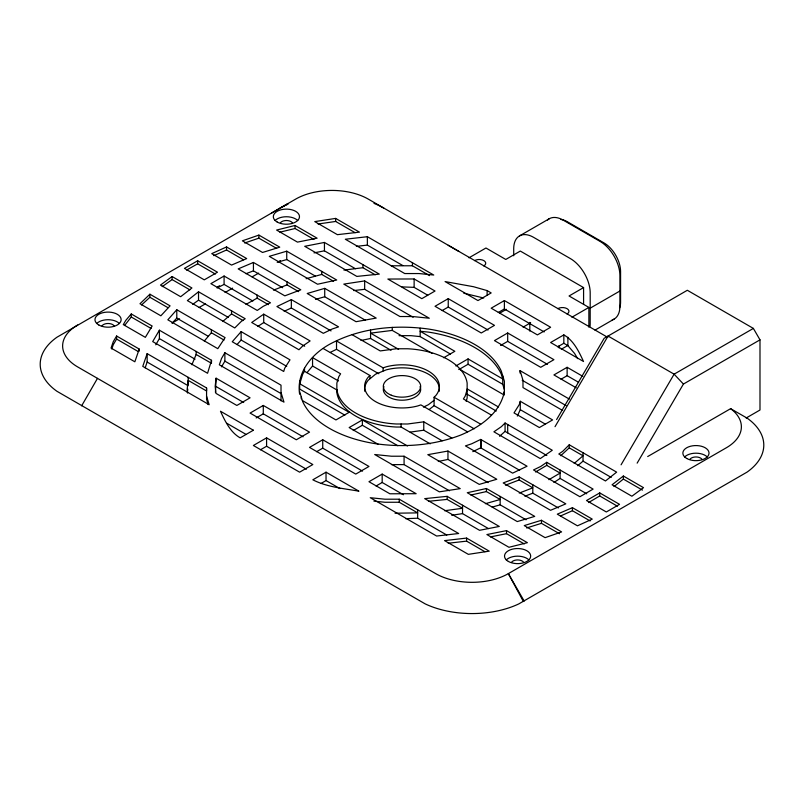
<?xml version="1.0" encoding="UTF-8"?>
<svg xmlns="http://www.w3.org/2000/svg" width="804" height="804" viewBox="0 0 804 804"><rect width="100%" height="100%" fill="white"/><g stroke="black" fill="none" stroke-linecap="round" stroke-linejoin="round"><path stroke-width="1.21" d="M206.568 396.241L209.151 404.693L142.77 366.373L147.152 353.649L206.568 387.95L206.568 399.297L208.186 404.583M513.706 255.793L513.706 248.748A28.029 16.18 60 0 1 533.524 237.301L570.378 258.587A28.029 16.18 60 0 1 590.196 292.917L590.186 323.419A28.029 16.18 60 0 1 590.025 326.313M529.816 331.077L529.816 322.414M559.152 348.021L559.152 345.559M583.583 304.354L583.583 287.591L520.309 251.059L505.776 259.451L485.958 248.004L468.973 257.813M588.87 327.158L588.87 307.429L571.885 317.228M187.402 392.503L187.784 389.106M216.095 378.192L215.17 386.372L215.964 393.377L236.858 405.447L250.074 397.819L216.095 378.192L215.432 392.422M211.522 360.303L207.563 373.267L152.7 341.589L159.393 330.203L211.522 360.303L211.522 362.333M299.631 389.598L299.771 380.744M467.144 389.669L465.164 396.151L463.405 398.945L491.445 415.135M466.149 401.296L467.144 398.06L467.144 383.086A65.395 37.758 0 0 0 407.698 348.765L396.302 348.765L380.232 350.926L352.192 334.735M504.369 391.548C500.148 413.296 480.088 426.934 460.943 434.974C433.828 445.446 404.06 447.758 375.408 443.677A102.761 59.325 0 0 1 302.746 401.729L299.631 391.548M520.288 401.286L519.304 404.523L514.017 412.914L539.373 427.557L552.589 419.929L520.288 401.286L520.288 409.678L517.324 416.06M111.796 348.996L113.253 344.755L116.6 339.057L116.6 336.012L139.233 349.067L139.233 351.107M139.233 349.067L134.841 361.79L111.063 348.062L113.253 341.7L116.6 336.012M145.162 367.82L147.152 362.041L147.152 353.649M191.905 364.745L196.136 354.474L196.136 351.418M81.646 405.819L97.485 378.362M556.609 419.547L604.156 338.293L687.33 290.274L753.378 328.414L759.991 339.851L759.991 410.02L746.162 418.01M555.021 426.683L608.055 336.042L674.114 374.172L683.42 384.061L637.14 463.144M621.07 464.823L674.114 374.172L753.378 328.414M124.56 325.519L131.263 317.007L131.263 313.962L152.147 326.012L145.343 337.348L123.303 324.615L125.826 320.324L131.263 313.962M155.745 344.805L159.393 338.595L159.393 330.203M281.018 400.874L281.018 385.176L224.879 352.755L221.532 358.453L219.341 364.815L283.963 402.131L281.018 392.483M221.532 366.845L224.879 361.147L224.879 352.755M304.505 368.222L304.505 371.277L302.746 374.071L299.771 383.799L349.157 412.311L335.951 419.939L302.334 400.533M306.997 372.654L312.555 366.001L312.555 357.619L340.605 373.81L338.836 376.604L336.856 383.086L336.856 392.714A65.395 37.758 0 0 0 396.302 427.035L401.095 427.035L430.21 443.848M141.554 304.957L149.906 297.269L149.906 294.214L170.066 305.852L160.87 315.801L139.986 303.741L149.906 294.214M172.418 322.836L176.79 318.123L176.79 309.731L225.09 337.62L217.804 348.675L167.835 319.821L176.79 309.731M204.286 341.037L211.362 332.745L211.362 329.7M237.019 344.554L241.13 340.022L241.13 331.63L289.983 359.84L284.696 368.232L283.712 371.468L232.245 341.75L241.13 331.63M323.319 348.574L369.92 375.478L368.131 377.257A37.366 21.577 0 0 0 375.579 401.628A37.366 21.577 0 0 0 417.789 405.93L420.874 404.894L467.476 431.808M429.256 409.447L434.09 405.658L434.09 397.266L435.868 395.498A37.366 21.577 0 0 0 428.421 371.116A37.366 21.577 0 0 0 386.211 366.825L383.126 367.85L336.524 340.946L336.524 349.338L378.795 373.739M434.09 400.322L428.421 404.683L423.437 407.095M505.073 423.004L501.475 426.592L493.907 431.808L540.278 458.592L552.278 450.26L505.073 423.004L505.073 431.386L499.585 436.281M569.242 444.793L562.689 451.345L558.81 454.009L605.472 480.963L616.638 472.149L569.242 444.793L569.242 447.838L560.75 455.727M162.227 286.616L172.106 279.571L172.106 276.526L191.925 287.973L180.649 296.716L160.488 285.068L172.106 276.526M192.709 304.364L198.528 300.173L198.528 291.782L245.2 318.736L241.311 321.409L234.758 327.952L187.372 300.596L198.528 291.782M222.738 321.52L231.542 313.912L231.542 310.857M574.217 463.416L583.031 455.798L569.242 447.838M577.744 465.707L583.031 461.144L583.031 452.752M623.361 476.028L612.075 484.782L631.884 496.229L643.522 487.666L623.361 476.028L623.361 479.083L614.015 486.561M546.74 462.32L540.71 466.461L533.524 469.948L579.905 496.721L593.121 489.093L546.74 462.32L546.74 465.365L535.575 471.998M186.518 270.094L197.663 263.823L215.402 274.063M245.964 304.414L257.119 298.143L268.415 304.666M263.722 314.163L251.712 322.484L298.937 349.75L302.525 346.162L310.103 340.946L263.722 314.163L263.722 322.555L257.752 326.484M553.926 482.48L560.097 478.42L560.097 470.028M599.724 492.912L586.518 500.54L606.327 511.977L619.542 504.349L599.724 492.912L599.724 495.967L588.528 502.57M271.44 213.12L287.269 203.965M217.472 286.978L219.633 285.721M171.966 323.158L179.553 318.786M199.05 307.52L205.553 303.771M225.05 292.515L232.637 288.133M252.134 276.877L258.637 273.129M278.134 261.863L280.305 260.617M519.505 235.914L549.232 218.758M263.29 405.447L250.074 413.075L296.314 439.768L309.52 432.14L263.29 405.447L263.29 413.829L303.068 436.803M448.24 298.656L435.024 306.284L481.264 332.987L494.48 325.359L448.24 298.656L448.24 307.048L488.028 330.022M256.174 417.939L263.29 413.829M442.14 310.575L448.24 307.048M266.586 437.858L253.371 445.486L299.611 472.179L312.826 464.551L266.586 437.858L266.586 446.25L306.374 469.224M504.389 300.565L491.174 308.193L537.414 334.896L550.629 327.258L504.389 300.565L504.389 308.957L544.177 331.931M260.486 449.768L266.586 446.25M498.289 312.475L504.389 308.957M499.897 313.078L506.389 309.329M443.667 357.74L454.843 351.288L420.16 331.258L428.592 332.122A102.761 59.325 0 0 1 501.254 374.071L502.741 378.945L468.059 358.916L455.868 365.961M583.583 287.591L569.051 295.983L590.196 308.163L619.914 291.008M322.736 439.768L309.52 447.396L355.76 474.089L368.976 466.461L322.736 439.768L322.736 448.16L362.524 471.124M507.686 332.987L494.47 340.615L540.71 367.307L553.926 359.679L507.686 332.987L507.686 341.378L547.474 364.343M407.457 445.969L362.373 419.939L349.157 427.557L378.433 444.461M523.072 327.158L530.64 322.786M316.635 451.677L322.736 448.16M353.227 430.552L362.373 425.276L397.799 445.728M458.913 369.538L468.059 364.252L502.741 384.282L504.369 389.598M500.57 345.479L507.686 341.378M326.032 472.179L312.826 479.807C326.926 487.063 343.449 488.47 358.926 491.174L326.032 472.179L326.032 480.571L339.831 488.541M563.835 334.896L550.619 342.514L583.523 361.509C578.97 351.67 573.644 340.414 563.835 334.896L563.835 343.278L557.735 346.805M320.957 483.505L326.032 480.571M561.272 349.268L567.644 345.589M595 330.122L614.115 319.087M382.181 474.089L368.966 481.717L389.87 493.787L416.15 493.706L382.181 474.089L382.181 482.48L376.081 485.998M582.81 376.362L567.132 367.307L553.926 374.935L576.227 387.809M561.041 379.217L567.132 375.699L567.132 367.307M683.42 384.061L759.991 339.851M647.692 456.551L730.615 408.673L747.047 418.08A73.797 42.602 0 0 1 747.037 472.129L518.831 603.894A73.797 42.612 0 0 1 425.205 603.894L56.953 391.287A73.797 42.612 0 0 1 56.953 337.228L295.651 199.121A51.376 29.668 0 0 1 368.312 199.121L607.774 337.389M280.204 208.065L285.169 205.472A73.797 42.612 0 0 1 288.023 204.186M197.663 260.767L184.458 268.395L204.276 279.842L217.482 272.214L197.663 260.767L197.663 263.823M213.814 255.642L226.547 249.984L243.522 259.792M224.085 276.023L210.879 283.651L257.26 310.434L263.29 306.284L270.476 302.806L224.085 276.023L224.085 284.415L252.858 301.028M217.05 287.983L224.085 284.415M284.144 311.279L291.349 307.992L331.057 330.916M548.891 479.686L560.097 473.084L546.74 465.365M572.438 507.666L557.293 514.178L577.453 525.816L592.257 519.113L572.438 507.666L572.438 510.721L590.166 520.952M572.438 510.721L560.499 515.987M330.364 352.323L336.524 349.338M480.691 439.436L471.657 443.808L465.436 445.888L512.65 473.144L527.062 466.219L480.691 439.436L480.691 447.818L519.615 470.3M472.782 451.657L480.691 447.818M519.153 476.913L503.183 482.933L550.569 510.299L565.825 503.857L519.153 476.913L519.153 479.958L532.801 487.837L519.233 493.073M519.153 479.958L505.445 485.224M226.547 246.939L211.743 253.642L231.562 265.079L246.707 258.576L226.547 246.939L226.547 249.984M244.647 243.009L258.888 238.155L276.636 248.396M253.431 262.456L238.175 268.898L284.837 295.842L300.817 289.822L253.431 262.456L253.431 270.847L282.696 287.742M245.974 273.722L253.431 270.847M273.46 290.143L287.038 284.907L298.696 291.641M291.349 299.611L276.928 306.535L323.319 333.318L332.343 328.947L338.564 326.866L291.349 299.611L291.349 307.992M524.881 496.229L532.801 493.174L558.368 507.937M541.464 520.278L524.228 525.595L545.102 537.655L561.624 531.916L541.464 520.278L541.464 523.334L559.504 533.745M541.464 523.334L526.63 527.957M486.44 488.51L467.295 492.721L517.263 521.575L534.74 516.399L486.44 488.51L486.44 491.566L500.168 499.495L485.365 503.706M486.44 491.566L470.812 495.033M258.888 235.1L242.386 240.828L262.546 252.466L279.772 247.16L258.888 235.1L258.888 238.155M279.892 232.175L295.048 228.517L313.942 239.431M286.737 251.18L269.27 256.345L317.57 284.234L336.705 280.023L286.737 251.18L286.737 259.571L315.369 276.104M277.189 262.285L286.737 259.571M306.123 278.707L321.741 274.435L333.499 281.229M324.726 288.365L307.188 293.5L356.041 321.7L376.192 318.082L324.726 288.365L324.726 296.756L365.468 320.283M315.5 299.379L324.726 296.756M492.199 507.103L500.168 504.832L526.097 519.796M506.53 530.63L486.902 534.559L508.952 547.283L527.414 542.69L506.53 530.63L506.53 533.685L524.278 543.936M506.53 533.685L490.42 536.921M360.976 340.494L370.564 338.474L391.056 350.303M451.818 438.019L423.768 421.829L407.698 423.989L396.302 423.989A65.395 37.758 0 0 1 336.856 389.669M442.11 440.803L423.768 430.21L410.191 432.12M447.959 451.044L427.808 454.672L479.274 484.39L496.812 479.254L447.959 451.044L447.959 459.436L488.118 482.631M438.27 461.476L447.959 459.436M295.048 225.472L276.586 230.065L297.47 242.115L317.098 238.195L295.048 225.472L295.048 228.517M318.062 224.004L335.66 221.452L355.117 232.688M324.444 242.436L304.716 246.305L356.845 276.405L379.307 274.114L324.444 242.436L324.444 250.828L355.448 268.727M314.002 252.878L324.444 250.828M343.931 270.094L362.926 267.712L375.217 274.797M488.47 528.6L462.531 513.625L451.707 515.264M335.66 218.407L314.776 221.602L337.399 234.667L359.438 232.135L335.66 218.407L335.66 221.452M367.368 236.708L345.328 239.24L404.744 273.551L419.105 273.551L433.748 275.038L367.368 236.708L367.368 245.099L402.774 265.541M356.353 246.366L367.368 245.099M364.664 280.918L343.79 284.113L399.92 316.525L412.583 316.525L429.296 318.233L364.664 280.918L364.664 289.309L413.135 317.289M353.649 290.576L364.664 289.309M444.612 510.741L462.531 508.279L447.155 499.405L428.431 501.304M466.601 538.087L444.562 540.62L468.34 554.348L489.224 551.152L466.601 538.087L466.601 541.142L484.912 551.715M448.23 543.243L466.601 541.142M431.979 353.338L392.251 330.404L370.564 333.137L398.603 349.328M447.155 496.349L424.693 498.631L479.556 530.308L499.274 526.449L447.155 496.349L447.155 499.405M391.156 265.792L412.422 265.772L429.487 275.621M405.608 518.68L417.658 518.218L446.793 535.042M399.015 335.66L410.955 335.66L420.16 336.605L450.511 354.122M404.08 456.22L391.417 456.22L374.704 454.521L439.326 491.837L460.21 488.631L404.08 456.22L404.08 464.611L449.416 490.792M391.417 464.611L404.08 464.611M399.256 499.204L384.895 499.204L370.252 497.716L436.632 536.037L458.672 533.514L399.256 499.204L399.256 502.259L417.658 512.882L395.055 513.213M399.256 502.259L384.895 502.259L373.91 501.133M414.13 278.968L387.85 279.048L421.819 298.656L435.034 291.028L414.13 278.968L414.13 287.36L427.718 295.199M402.01 286.897L414.13 287.36M463.757 293.199L483.717 298.023M487.123 290.596L473.506 286.716L445.074 281.581L477.968 300.565L491.174 292.937L487.123 290.596L487.123 295.39M383.759 208.065L378.805 205.472A73.797 42.612 0 0 0 373.981 203.372M746.544 417.789L747.047 418.08M563.835 343.278L567.895 345.63L574.609 353.489L577.634 358.624M567.132 375.699L578.629 382.332M520.037 373.016L520.037 370.624L569.363 399.106M522.178 380.252L566.147 405.638M562.589 410.452L522.982 387.578L522.982 380.262L520.037 370.624M459.144 369.026L504.229 395.055M520.288 409.678L545.052 423.969M467.144 388.895L498.42 406.955M623.361 479.083L642.456 490.108M467.144 394.231L496.259 411.045M583.031 461.144L611.221 477.415M505.073 431.386L546.841 455.516M434.09 397.266L480.691 424.18M599.724 495.967L617.452 506.198M434.09 405.658L474.189 428.813M560.097 478.42L586.729 493.797M263.722 322.555L304.706 346.222M231.542 313.912L243.099 320.575M172.106 279.571L189.834 289.812M198.528 300.173L228.346 317.409M312.555 366.001L338.444 380.955M304.505 371.277L336.856 389.95M241.13 340.022L286.726 366.353M149.906 297.269L167.946 307.681M211.362 332.745L224.035 340.062M176.79 318.123L208.115 336.213M299.771 389.136L344.866 415.165M224.879 361.147L281.018 393.558M131.263 317.007L151.102 328.464M196.136 354.474L211.522 363.348M159.393 338.595L195.06 359.187M216.095 386.583L243.702 402.523M382.181 482.48L403.417 494.741M116.6 339.057L138.147 351.499M147.152 362.041L188.166 385.719M226.849 423.306L245.944 434.331M448.21 245.27L458.772 251.371M730.615 408.673L732.725 410.321A51.376 29.668 0 0 1 726.334 447.778L508.349 573.624A51.376 29.668 0 0 1 435.688 573.624L77.666 366.925A51.376 29.668 0 0 1 77.666 324.977M524.188 601.07L508.349 573.624L523.384 601.513M187.553 393.035L187.141 389.427L188.166 380.382L206.568 391.005L206.568 387.95M567.895 337.238L567.895 345.63M532.801 484.792L532.801 493.174M507.686 424.512L507.686 432.904M504.369 394.191L504.369 381.207L501.254 371.016A102.761 59.325 0 0 0 428.592 329.067C395.035 324.394 359.408 328.002 329.338 344.424C311.65 354.273 296.133 372.704 299.631 394.191M504.229 392L504.229 394.04M502.741 375.89L502.741 384.282M500.168 496.44L500.168 504.832M481.264 439.768L481.264 448.16M468.059 358.916L468.059 364.252M462.531 505.234L462.531 513.625M423.768 421.829L423.768 430.21M420.16 328.213L420.16 336.605M417.658 509.826L417.658 518.218M412.422 262.727L412.422 265.772M401.095 423.989L401.095 427.035M392.251 327.359L392.251 330.404M383.126 367.85L383.126 370.905M370.564 330.082L370.564 338.474M369.92 375.478L369.92 378.523M362.926 264.657L362.926 267.712M362.373 419.939L362.373 425.276M321.741 271.39L321.741 274.435M301.259 396.854L301.259 398.884M287.038 281.852L287.038 284.907M257.119 295.098L257.119 298.143M188.166 377.327L188.166 384.654M612.166 319.942A28.029 16.18 60 0 0 619.914 306.264L619.924 275.752A28.029 16.18 60 0 0 600.106 241.431L563.242 220.145A28.029 16.18 60 0 0 547.524 220.025M619.703 307.691A23.356 13.487 60 0 0 620.577 302.063L620.577 271.561A23.356 13.487 60 0 0 604.065 242.959L567.212 221.673A23.356 13.487 60 0 0 560.89 219.482M557.805 308.656A6.543 3.779 0 0 1 567.061 308.656A6.543 3.779 0 0 1 567.061 313.992M474.581 260.607A6.543 3.779 0 0 1 483.827 260.607A6.543 3.779 0 0 1 483.827 265.943M102.018 325.821A6.543 3.779 0 0 1 108.058 323.489A6.543 3.779 0 0 1 114.098 325.821M280.365 222.849A6.543 3.779 0 0 1 286.405 220.517A6.543 3.779 0 0 1 292.445 222.849M511.555 562.267A6.543 3.779 0 0 1 517.595 559.936A6.543 3.779 0 0 1 523.635 562.267M689.902 459.295A6.543 3.779 0 0 1 695.942 456.963A6.543 3.779 0 0 1 701.992 459.295M96.731 323.489A13.075 7.548 0 0 1 119.384 323.489M275.079 220.517A13.075 7.548 0 0 1 297.731 220.517M684.616 456.963A13.075 7.548 0 0 1 707.269 456.963M506.269 559.936A13.075 7.548 0 0 1 528.921 559.936M364.775 391.307A37.366 21.577 0 0 1 368.131 380.312L375.579 374.172L386.211 369.87A37.366 21.577 0 0 1 439.225 391.307M420.05 386.634A18.683 10.784 0 0 1 402 400.211A18.683 10.784 0 0 1 383.95 386.634M253.381 430.23L240.165 437.858C230.356 432.331 225.019 421.075 220.477 411.236L253.381 430.23M98.802 324.977A13.075 7.548 0 0 0 120.69 321.59A13.075 7.548 0 0 0 104.671 312.344A13.075 7.548 0 0 0 98.802 324.977M277.159 222.004A13.075 7.548 0 0 0 299.038 218.618A13.075 7.548 0 0 0 283.018 209.372A13.075 7.548 0 0 0 277.159 222.004M686.696 458.451A13.075 7.548 0 0 0 708.575 455.064A13.075 7.548 0 0 0 692.566 445.818A13.075 7.548 0 0 0 686.696 458.451M508.349 561.423A13.075 7.548 0 0 0 530.228 558.036A13.075 7.548 0 0 0 514.208 548.79A13.075 7.548 0 0 0 508.349 561.423M391.287 395.216A18.683 10.784 0 0 0 420.613 387.317A18.683 10.784 0 0 0 394.101 376.604A18.683 10.784 0 0 0 391.287 395.216"/></g></svg>
